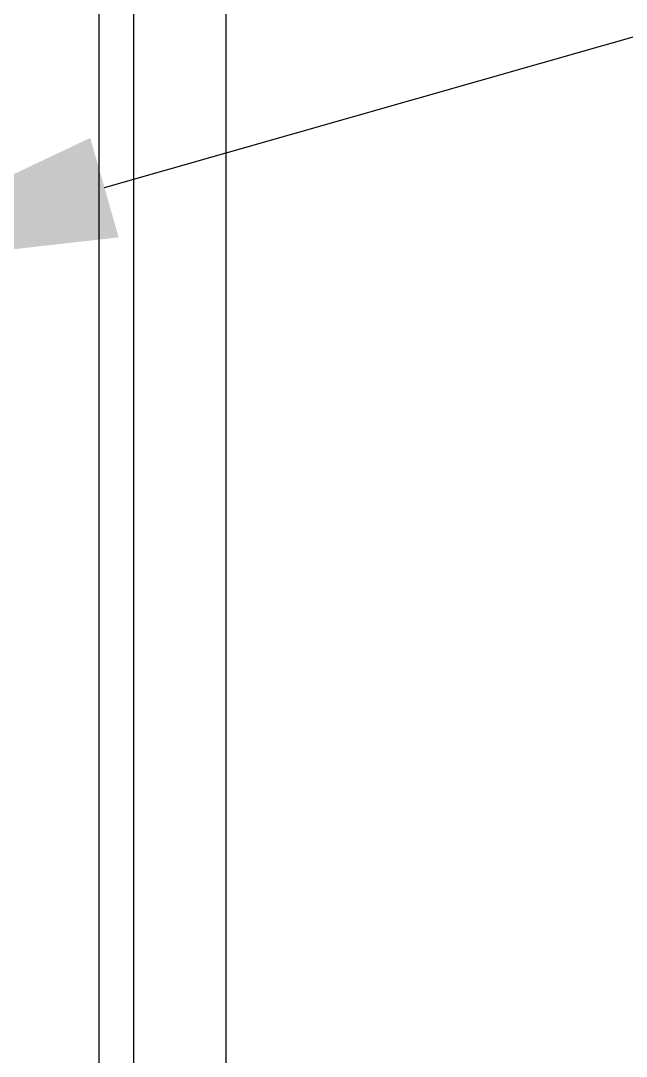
# Model space of a CAD drawing. Extents: x -427546 to -314919, y 698702 to 968782.
# Drawn here: x -414765.5 to -414570.4, y 910895 to 911228.6 of the extents above; entities that cross this region are included whole.
import ezdxf

# ---------------------------------------------------------------- set-up
doc = ezdxf.new("R2010")
doc.units = 0
doc.header["$LTSCALE"] = 1000
doc.header["$MEASUREMENT"] = 0
doc.layers.get('0').update_dxf_attribs({"linetype": 'CONTINUOUS'})

msp = doc.modelspace()

# ---------------------------------------------------------------- linework, layer by layer
at = {"linetype": 'CONTINUOUS'}
for p, q in [((-414740.31, 912764.98), (-414740.31, 909801.84)), ((-414729.15, 912764.98), (-414729.15, 909801.84)), ((-414699.38, 912764.98), (-414699.38, 909801.84))]:
    msp.add_line(p, q, dxfattribs=at)
msp.add_lwpolyline([(-414738.52, 911174.8), (-414136.36, 911346.49)])
msp.add_solid([(-414733.95, 911158.77), (-414834.68, 911147.38), (-414743.09, 911190.82)])

doc.saveas('drawing.dxf')
